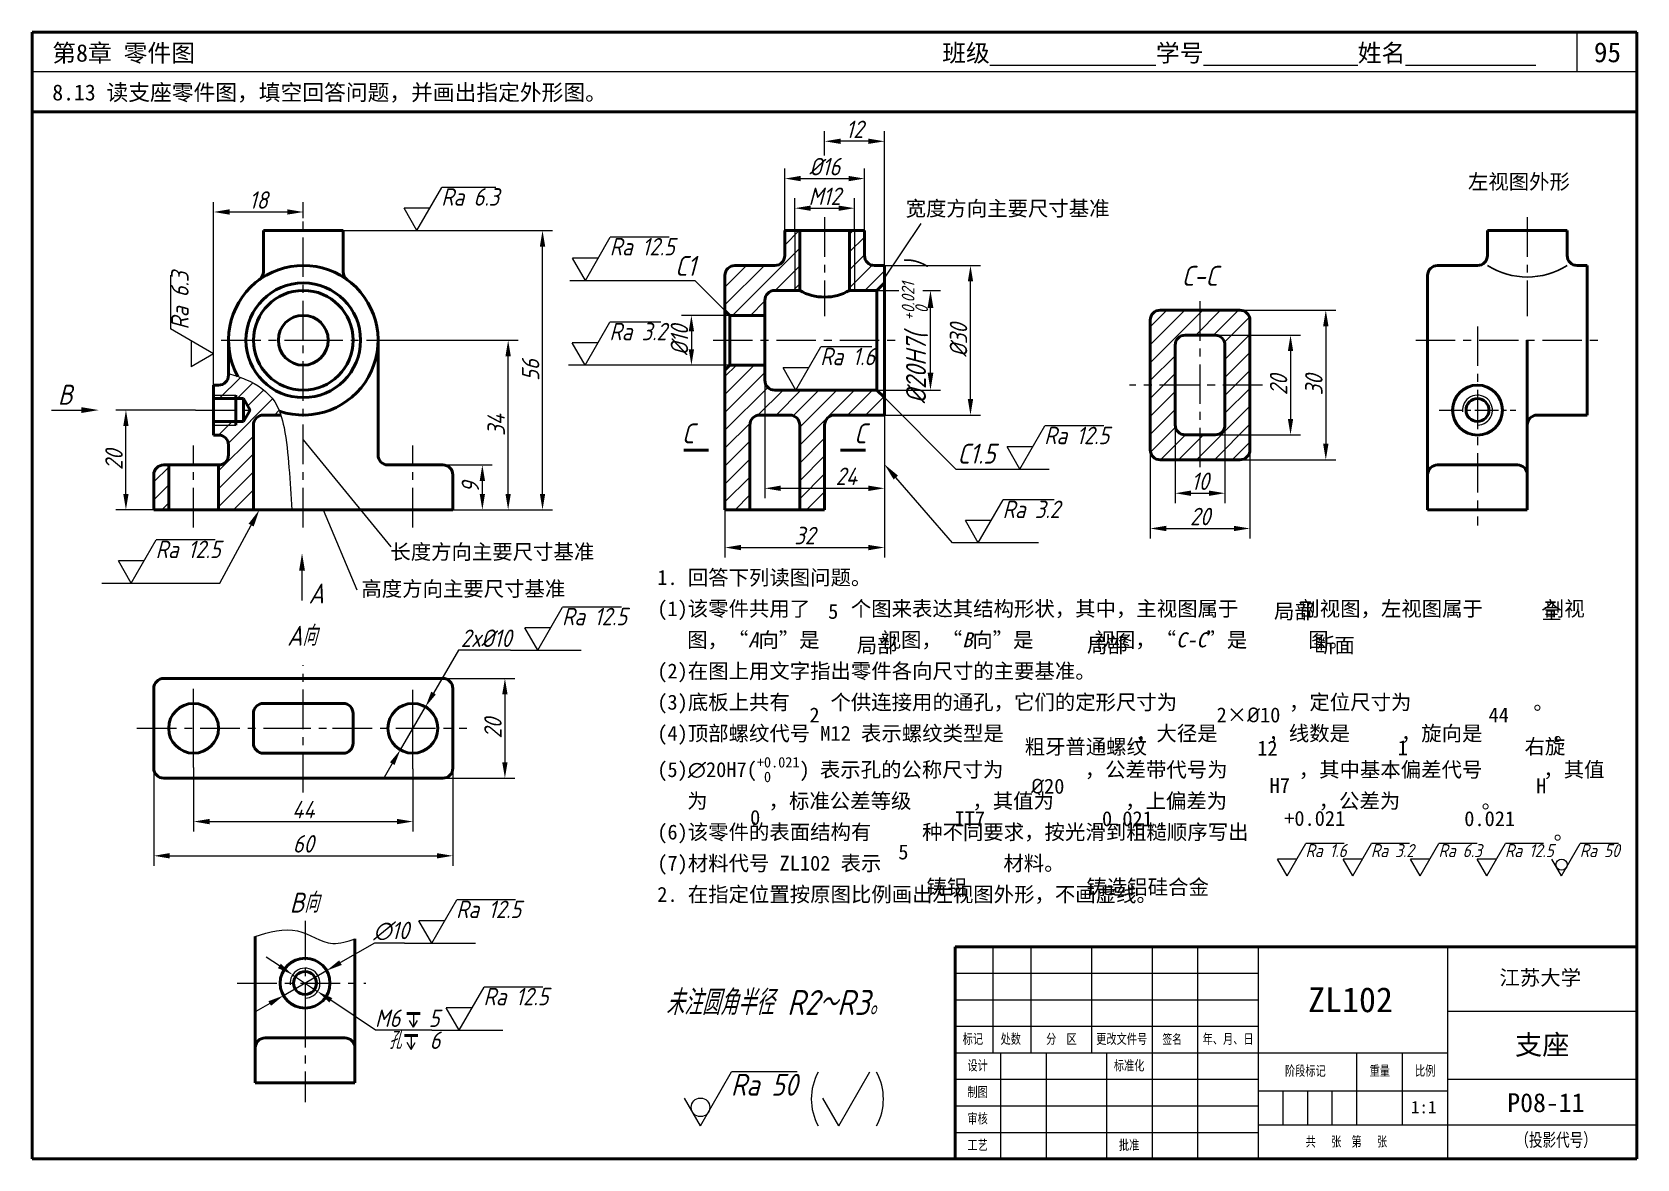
# Model space of a CAD drawing. Header units: millimetres. Extents: x 0 to 322, y 0 to 226.
import ezdxf

# ---------------------------------------------------------------- set-up
doc = ezdxf.new("R2010")
doc.units = ezdxf.units.MM
doc.header["$LTSCALE"] = 0.25
doc.header["$PDMODE"] = 33
doc.header["$PDSIZE"] = 1.5
doc.linetypes.add('CENTER', pattern=[50.8, 31.75, -6.35, 6.35, -6.35])
doc.linetypes.add('CENTER2', pattern=[28.575, 19.05, -3.175, 3.175, -3.175])
for name, color, linetype in [('尺寸层', 7, 'Continuous'), ('点画线层', 7, 'CENTER'), ('答案', 1, 'Continuous'), ('细实线层', 7, 'Continuous')]:
    doc.layers.add(name, color=color, linetype=linetype)
doc.layers.add('粗实线层', color=7, linetype='Continuous', lineweight=50)
doc.styles.get("Standard").update_dxf_attribs({"font": 'gbeitc.shx', "height": 3.5, "bigfont": 'gbcbig.shx'})
doc.styles.add('宋体', font='SimSun.ttf', dxfattribs={"height": 3})
doc.dimstyles.new('ISO-25', dxfattribs={"dimtxt": 3.5, "dimasz": 3.2, "dimexe": 2, "dimexo": 0, "dimgap": 0.65, "dimtad": 1, "dimtoh": 1, "dimdec": 0, "dimdsep": 46, "dimtxsty": 'Standard', "dimcen": 0, "dimclrd": 256, "dimclre": 256, "dimclrt": 256, "dimadec": 0, "dimazin": 0, "dimtfac": 1, "dimtdec": 0, "dimtmove": 0, "dimatfit": 3, "dimfxl": 0, "dimlwd": -1, "dimlwe": -1, "dimarcsym": 0})

# ---------------------------------------------------------------- blocks, each defined once
blk = doc.blocks.new('*D0')
at = {"transparency": 16777216}
for p, q in [((82.41, 96.36), (96.87, 96.36)), ((94.87, 93.16), (94.87, 79.56)), ((82.41, 76.36), (96.87, 76.36))]:
    blk.add_line(p, q, dxfattribs=at)
for points in [[(94.33, 93.16), (95.4, 93.16), (94.87, 96.36)], [(94.33, 79.56), (95.4, 79.56), (94.87, 76.36)]]:
    blk.add_solid(points, dxfattribs=at)
at = {"layer": 'Defpoints', "color": 0, "transparency": 16777216}
for p in [(82.41, 96.36), (82.41, 76.36), (94.87, 76.36)]:
    blk.add_point(p, dxfattribs=at)
at = {"transparency": 16777216, "insert": (92.47, 86.36), "char_height": 3.5, "attachment_point": 5, "rotation": 90}
blk.add_mtext('20', dxfattribs=at)
blk = doc.blocks.new('*D1')
at = {"transparency": 16777216}
for p, q in [((32.41, 78.47), (32.41, 65.66)), ((76.41, 78.26), (76.41, 65.66)), ((35.61, 67.66), (73.21, 67.66))]:
    blk.add_line(p, q, dxfattribs=at)
for points in [[(35.61, 68.19), (35.61, 67.12), (32.41, 67.66)], [(73.21, 68.19), (73.21, 67.12), (76.41, 67.66)]]:
    blk.add_solid(points, dxfattribs=at)
at = {"layer": 'Defpoints', "color": 0, "transparency": 16777216}
for p in [(32.41, 78.47), (76.41, 78.26), (76.41, 67.66)]:
    blk.add_point(p, dxfattribs=at)
at = {"transparency": 16777216, "insert": (54.41, 70.06), "char_height": 3.5, "attachment_point": 5}
blk.add_mtext('44', dxfattribs=at)
blk = doc.blocks.new('*D2')
at = {"transparency": 16777216}
for p, q in [((24.41, 78.36), (24.41, 58.79)), ((84.41, 78.36), (84.41, 58.79)), ((27.61, 60.79), (81.21, 60.79))]:
    blk.add_line(p, q, dxfattribs=at)
for points in [[(27.61, 61.33), (27.61, 60.26), (24.41, 60.79)], [(81.21, 61.33), (81.21, 60.26), (84.41, 60.79)]]:
    blk.add_solid(points, dxfattribs=at)
at = {"layer": 'Defpoints', "color": 0, "transparency": 16777216}
for p in [(24.41, 78.36), (84.41, 78.36), (84.41, 60.79)]:
    blk.add_point(p, dxfattribs=at)
at = {"transparency": 16777216, "insert": (54.41, 63.19), "char_height": 3.5, "attachment_point": 5}
blk.add_mtext('60', dxfattribs=at)
blk = doc.blocks.new('*D3')
at = {"transparency": 16777216}
for p, q in [((85.57, 102.03), (80.55, 93.44)), ((95.99, 102.03), (85.57, 102.03)), ((73.89, 82.04), (78.93, 90.67)), ((72.27, 79.28), (70.65, 76.52))]:
    blk.add_line(p, q, dxfattribs=at)
for points in [[(80.09, 93.71), (81.01, 93.17), (78.93, 90.67)], [(71.81, 79.55), (72.73, 79.01), (73.89, 82.04)]]:
    blk.add_solid(points, dxfattribs=at)
at = {"layer": 'Defpoints', "color": 0, "transparency": 16777216}
for p in [(78.93, 90.67), (73.89, 82.04)]:
    blk.add_point(p, dxfattribs=at)
at = {"transparency": 16777216, "insert": (91.11, 104.43), "char_height": 3.5, "attachment_point": 5}
blk.add_mtext('2x%%c10', dxfattribs=at)
blk = doc.blocks.new('*D4')
at = {"transparency": 16777216}
for p, q in [((68.7, 43.3), (61.88, 39.36)), ((74.75, 43.3), (68.7, 43.3)), ((50.44, 32.76), (59.1, 37.76)), ((47.67, 31.16), (44.9, 29.56))]:
    blk.add_line(p, q, dxfattribs=at)
for points in [[(61.61, 39.82), (62.14, 38.9), (59.1, 37.76)], [(47.41, 31.62), (47.94, 30.7), (50.44, 32.76)]]:
    blk.add_solid(points, dxfattribs=at)
at = {"layer": 'Defpoints', "color": 0, "transparency": 16777216}
for p in [(59.1, 37.76), (50.44, 32.76)]:
    blk.add_point(p, dxfattribs=at)
at = {"transparency": 16777216, "insert": (72.05, 45.7), "char_height": 3.5, "attachment_point": 5}
blk.add_mtext('∅10', dxfattribs=at)
blk = doc.blocks.new('*D5')
at = {"transparency": 16777216}
for p, q in [((237.35, 165.22), (254.5, 165.22)), ((252.5, 162.02), (252.5, 148.42)), ((237.35, 145.22), (254.5, 145.22))]:
    blk.add_line(p, q, dxfattribs=at)
for points in [[(251.97, 162.02), (253.03, 162.02), (252.5, 165.22)], [(251.97, 148.42), (253.03, 148.42), (252.5, 145.22)]]:
    blk.add_solid(points, dxfattribs=at)
at = {"layer": 'Defpoints', "color": 0, "transparency": 16777216}
for p in [(237.35, 165.22), (237.35, 145.22), (252.5, 145.22)]:
    blk.add_point(p, dxfattribs=at)
at = {"transparency": 16777216, "insert": (250.1, 155.22), "char_height": 3.5, "attachment_point": 5, "rotation": 90}
blk.add_mtext('20', dxfattribs=at)
blk = doc.blocks.new('*D6')
at = {"transparency": 16777216}
for p, q in [((242.35, 170.22), (261.58, 170.22)), ((259.58, 167.02), (259.58, 143.42)), ((242.35, 140.22), (261.58, 140.22))]:
    blk.add_line(p, q, dxfattribs=at)
for points in [[(259.04, 167.02), (260.11, 167.02), (259.58, 170.22)], [(259.04, 143.42), (260.11, 143.42), (259.58, 140.22)]]:
    blk.add_solid(points, dxfattribs=at)
at = {"layer": 'Defpoints', "color": 0, "transparency": 16777216}
for p in [(242.35, 170.22), (242.35, 140.22), (259.58, 140.22)]:
    blk.add_point(p, dxfattribs=at)
at = {"transparency": 16777216, "insert": (257.18, 155.22), "char_height": 3.5, "attachment_point": 5, "rotation": 90}
blk.add_mtext('30', dxfattribs=at)
blk = doc.blocks.new('*D7')
at = {"transparency": 16777216}
for p, q in [((229.35, 147.22), (229.35, 131.51)), ((239.35, 147.22), (239.35, 131.51)), ((232.55, 133.51), (236.15, 133.51))]:
    blk.add_line(p, q, dxfattribs=at)
for points in [[(232.55, 134.05), (232.55, 132.98), (229.35, 133.51)], [(236.15, 134.05), (236.15, 132.98), (239.35, 133.51)]]:
    blk.add_solid(points, dxfattribs=at)
at = {"layer": 'Defpoints', "color": 0, "transparency": 16777216}
for p in [(229.35, 147.22), (239.35, 147.22), (239.35, 133.51)]:
    blk.add_point(p, dxfattribs=at)
at = {"transparency": 16777216, "insert": (234.35, 135.91), "char_height": 3.5, "attachment_point": 5}
blk.add_mtext('10', dxfattribs=at)
blk = doc.blocks.new('*D8')
at = {"transparency": 16777216}
for p, q in [((224.35, 142.22), (224.35, 124.44)), ((244.35, 142.22), (244.35, 124.44)), ((227.55, 126.44), (241.15, 126.44))]:
    blk.add_line(p, q, dxfattribs=at)
for points in [[(227.55, 126.98), (227.55, 125.91), (224.35, 126.44)], [(241.15, 126.98), (241.15, 125.91), (244.35, 126.44)]]:
    blk.add_solid(points, dxfattribs=at)
at = {"layer": 'Defpoints', "color": 0, "transparency": 16777216}
for p in [(224.35, 142.22), (244.35, 142.22), (244.35, 126.44)]:
    blk.add_point(p, dxfattribs=at)
at = {"transparency": 16777216, "insert": (234.35, 128.84), "char_height": 3.5, "attachment_point": 5}
blk.add_mtext('20', dxfattribs=at)
blk = doc.blocks.new('*D9')
at = {"transparency": 16777216}
for p, q in [((82.41, 139.19), (92.34, 139.19)), ((90.34, 133.39), (90.34, 135.99)), ((84.41, 130.19), (92.34, 130.19))]:
    blk.add_line(p, q, dxfattribs=at)
for points in [[(89.81, 135.99), (90.88, 135.99), (90.34, 139.19)], [(89.81, 133.39), (90.88, 133.39), (90.34, 130.19)]]:
    blk.add_solid(points, dxfattribs=at)
at = {"layer": 'Defpoints', "color": 0, "transparency": 16777216}
for p in [(82.41, 139.19), (90.34, 139.19), (84.41, 130.19)]:
    blk.add_point(p, dxfattribs=at)
at = {"transparency": 16777216, "insert": (87.94, 134.69), "char_height": 3.5, "attachment_point": 5, "rotation": 90}
blk.add_mtext('9', dxfattribs=at)
blk = doc.blocks.new('*D10')
at = {"transparency": 16777216}
for p, q in [((73.31, 164.19), (97.52, 164.19)), ((95.52, 133.39), (95.52, 160.99)), ((84.41, 130.19), (97.52, 130.19))]:
    blk.add_line(p, q, dxfattribs=at)
for points in [[(94.98, 160.99), (96.05, 160.99), (95.52, 164.19)], [(94.98, 133.39), (96.05, 133.39), (95.52, 130.19)]]:
    blk.add_solid(points, dxfattribs=at)
at = {"layer": 'Defpoints', "color": 0, "transparency": 16777216}
for p in [(73.31, 164.19), (95.52, 164.19), (84.41, 130.19)]:
    blk.add_point(p, dxfattribs=at)
at = {"transparency": 16777216, "insert": (93.12, 147.19), "char_height": 3.5, "attachment_point": 5, "rotation": 90}
blk.add_mtext('34', dxfattribs=at)
blk = doc.blocks.new('*D11')
at = {"transparency": 16777216}
for p, q in [((62.41, 186.19), (104.42, 186.19)), ((102.42, 133.39), (102.42, 182.99)), ((84.41, 130.19), (104.42, 130.19))]:
    blk.add_line(p, q, dxfattribs=at)
for points in [[(101.88, 182.99), (102.95, 182.99), (102.42, 186.19)], [(101.88, 133.39), (102.95, 133.39), (102.42, 130.19)]]:
    blk.add_solid(points, dxfattribs=at)
at = {"layer": 'Defpoints', "color": 0, "transparency": 16777216}
for p in [(62.41, 186.19), (102.42, 186.19), (84.41, 130.19)]:
    blk.add_point(p, dxfattribs=at)
at = {"transparency": 16777216, "insert": (100.02, 158.19), "char_height": 3.5, "attachment_point": 5, "rotation": 90}
blk.add_mtext('56', dxfattribs=at)
blk = doc.blocks.new('*D12')
at = {"transparency": 16777216}
for p, q in [((32.76, 150.19), (16.83, 150.19)), ((18.83, 133.39), (18.83, 146.99)), ((24.41, 130.19), (16.83, 130.19))]:
    blk.add_line(p, q, dxfattribs=at)
for points in [[(18.29, 146.99), (19.36, 146.99), (18.83, 150.19)], [(18.29, 133.39), (19.36, 133.39), (18.83, 130.19)]]:
    blk.add_solid(points, dxfattribs=at)
at = {"layer": 'Defpoints', "color": 0, "transparency": 16777216}
for p in [(18.83, 150.19), (32.76, 150.19), (24.41, 130.19)]:
    blk.add_point(p, dxfattribs=at)
at = {"transparency": 16777216, "insert": (16.43, 140.19), "char_height": 3.5, "attachment_point": 5, "rotation": 90}
blk.add_mtext('20', dxfattribs=at)
blk = doc.blocks.new('*D13')
at = {"transparency": 16777216}
for p, q in [((36.41, 155.19), (36.41, 191.92)), ((54.41, 188.65), (54.41, 191.92)), ((39.61, 189.92), (51.21, 189.92))]:
    blk.add_line(p, q, dxfattribs=at)
for points in [[(39.61, 190.46), (39.61, 189.39), (36.41, 189.92)], [(51.21, 190.46), (51.21, 189.39), (54.41, 189.92)]]:
    blk.add_solid(points, dxfattribs=at)
at = {"layer": 'Defpoints', "color": 0, "transparency": 16777216}
for p in [(54.41, 189.92), (54.41, 188.65), (36.41, 155.19)]:
    blk.add_point(p, dxfattribs=at)
at = {"transparency": 16777216, "insert": (45.41, 192.32), "char_height": 3.5, "attachment_point": 5}
blk.add_mtext('18', dxfattribs=at)
blk = doc.blocks.new('*D14')
at = {"transparency": 16777216}
for p, q in [((153.02, 186.19), (153.02, 192.68)), ((156.22, 190.68), (161.82, 190.68)), ((165.02, 186.19), (165.02, 192.68))]:
    blk.add_line(p, q, dxfattribs=at)
for points in [[(156.22, 191.21), (156.22, 190.15), (153.02, 190.68)], [(161.82, 191.21), (161.82, 190.15), (165.02, 190.68)]]:
    blk.add_solid(points, dxfattribs=at)
at = {"layer": 'Defpoints', "color": 0, "transparency": 16777216}
for p in [(165.02, 190.68), (153.02, 186.19), (165.02, 186.19)]:
    blk.add_point(p, dxfattribs=at)
at = {"transparency": 16777216, "insert": (159.02, 193.08), "char_height": 3.5, "attachment_point": 5}
blk.add_mtext('M12', dxfattribs=at)
blk = doc.blocks.new('*D15')
at = {"transparency": 16777216}
for p, q in [((151.02, 186.19), (151.02, 198.62)), ((154.22, 196.62), (163.82, 196.62)), ((167.02, 186.19), (167.02, 198.62))]:
    blk.add_line(p, q, dxfattribs=at)
for points in [[(154.22, 197.16), (154.22, 196.09), (151.02, 196.62)], [(163.82, 197.16), (163.82, 196.09), (167.02, 196.62)]]:
    blk.add_solid(points, dxfattribs=at)
at = {"layer": 'Defpoints', "color": 0, "transparency": 16777216}
for p in [(167.02, 196.62), (151.02, 186.19), (167.02, 186.19)]:
    blk.add_point(p, dxfattribs=at)
at = {"transparency": 16777216, "insert": (159.02, 199.02), "char_height": 3.5, "attachment_point": 5}
blk.add_mtext('%%c16', dxfattribs=at)
blk = doc.blocks.new('*D16')
at = {"transparency": 16777216}
for p, q in [((140.02, 169.19), (130.29, 169.19)), ((132.29, 165.99), (132.29, 162.39)), ((140.02, 159.19), (130.29, 159.19))]:
    blk.add_line(p, q, dxfattribs=at)
for points in [[(131.75, 165.99), (132.82, 165.99), (132.29, 169.19)], [(131.75, 162.39), (132.82, 162.39), (132.29, 159.19)]]:
    blk.add_solid(points, dxfattribs=at)
at = {"layer": 'Defpoints', "color": 0, "transparency": 16777216}
for p in [(140.02, 169.19), (132.29, 159.19), (140.02, 159.19)]:
    blk.add_point(p, dxfattribs=at)
at = {"transparency": 16777216, "insert": (129.89, 164.19), "char_height": 3.5, "attachment_point": 5, "rotation": 90}
blk.add_mtext('%%c10', dxfattribs=at)
blk = doc.blocks.new('*D17')
at = {"transparency": 16777216}
for p, q in [((159.02, 201.25), (159.02, 206.1)), ((171.02, 179.19), (171.02, 206.1)), ((167.82, 204.1), (162.22, 204.1))]:
    blk.add_line(p, q, dxfattribs=at)
for points in [[(162.22, 204.63), (162.22, 203.57), (159.02, 204.1)], [(167.82, 204.63), (167.82, 203.57), (171.02, 204.1)]]:
    blk.add_solid(points, dxfattribs=at)
at = {"layer": 'Defpoints', "color": 0, "transparency": 16777216}
for p in [(159.02, 204.1), (159.02, 201.25), (171.02, 179.19)]:
    blk.add_point(p, dxfattribs=at)
at = {"transparency": 16777216, "insert": (165.02, 206.5), "char_height": 3.5, "attachment_point": 5}
blk.add_mtext('12', dxfattribs=at)
blk = doc.blocks.new('*D18')
at = {"transparency": 16777216}
for p, q in [((171.02, 179.19), (190.28, 179.19)), ((188.28, 152.39), (188.28, 175.99)), ((171.02, 149.19), (190.28, 149.19))]:
    blk.add_line(p, q, dxfattribs=at)
for points in [[(187.75, 175.99), (188.82, 175.99), (188.28, 179.19)], [(187.75, 152.39), (188.82, 152.39), (188.28, 149.19)]]:
    blk.add_solid(points, dxfattribs=at)
at = {"layer": 'Defpoints', "color": 0, "transparency": 16777216}
for p in [(171.02, 179.19), (188.28, 179.19), (171.02, 149.19)]:
    blk.add_point(p, dxfattribs=at)
at = {"transparency": 16777216, "insert": (185.88, 164.19), "char_height": 3.5, "attachment_point": 5, "rotation": 90}
blk.add_mtext('%%c30', dxfattribs=at)
blk = doc.blocks.new('*D19')
at = {"transparency": 16777216}
for p, q in [((147.02, 156.19), (147.02, 132.5)), ((171.02, 149.19), (171.02, 132.5)), ((150.22, 134.5), (167.82, 134.5))]:
    blk.add_line(p, q, dxfattribs=at)
for points in [[(150.22, 135.04), (150.22, 133.97), (147.02, 134.5)], [(167.82, 135.04), (167.82, 133.97), (171.02, 134.5)]]:
    blk.add_solid(points, dxfattribs=at)
at = {"layer": 'Defpoints', "color": 0, "transparency": 16777216}
for p in [(147.02, 156.19), (171.02, 149.19), (171.02, 134.5)]:
    blk.add_point(p, dxfattribs=at)
at = {"transparency": 16777216, "insert": (163.37, 136.9), "char_height": 3.5, "attachment_point": 5}
blk.add_mtext('24', dxfattribs=at)
blk = doc.blocks.new('*D20')
at = {"transparency": 16777216}
for p, q in [((171.02, 149.19), (171.02, 120.62)), ((139.02, 130.19), (139.02, 120.62)), ((142.22, 122.62), (167.82, 122.62))]:
    blk.add_line(p, q, dxfattribs=at)
for points in [[(142.22, 123.15), (142.22, 122.08), (139.02, 122.62)], [(167.82, 123.15), (167.82, 122.08), (171.02, 122.62)]]:
    blk.add_solid(points, dxfattribs=at)
at = {"layer": 'Defpoints', "color": 0, "transparency": 16777216}
for p in [(171.02, 149.19), (139.02, 130.19), (171.02, 122.62)]:
    blk.add_point(p, dxfattribs=at)
at = {"transparency": 16777216, "insert": (155.02, 125.02), "char_height": 3.5, "attachment_point": 5}
blk.add_mtext('32', dxfattribs=at)
blk = doc.blocks.new('*D21')
at = {"layer": 'Defpoints', "color": 0, "transparency": 16777216}
for p in [(52.28, 36.92), (57.27, 33.59)]:
    blk.add_point(p, dxfattribs=at)
at = {"layer": '细实线层', "transparency": 16777216}
for p, q in [((49.62, 38.7), (46.95, 40.48)), ((52.28, 36.92), (57.27, 33.59)), ((68.93, 25.81), (59.93, 31.82)), ((80.23, 25.81), (68.93, 25.81))]:
    blk.add_line(p, q, dxfattribs=at)
for points in [[(49.91, 39.14), (49.32, 38.26), (52.28, 36.92)], [(60.23, 32.26), (59.64, 31.37), (57.27, 33.59)]]:
    blk.add_solid(points, dxfattribs=at)
at = {"layer": '细实线层', "transparency": 16777216, "insert": (75.27, 28.21), "char_height": 3.5, "attachment_point": 5}
blk.add_mtext('M6   5', dxfattribs=at)

msp = doc.modelspace()

# ---------------------------------------------------------------- hatches: boundary and pattern name
h = msp.add_hatch()
h.set_pattern_fill('ANSI31', color=256, scale=0.8, style=0)
h.set_pattern_definition([(45, (-38.9083, -21.024), (-1.796051, 1.796051), [])])
h.paths.add_polyline_path([(139.02, 130.19), (144.02, 130.19), (144.02, 147.19, -0.414214), (146.02, 149.19), (152.02, 149.19, -0.414214), (154.02, 147.19), (154.02, 130.19), (159.02, 130.19), (159.02, 147.19, -0.414214), (161.02, 149.19), (171.02, 149.19), (171.02, 152.69), (169.52, 154.19), (149.02, 154.19, -0.414214), (147.02, 156.19), (147.02, 159.19), (140.02, 159.19), (139.02, 158.19)])
h.paths.add_polyline_path([(147.02, 169.19), (147.02, 172.19, -0.414214), (149.02, 174.19), (153.02, 174.19), (153.02, 186.19), (151.02, 186.19), (151.02, 181.19, -0.414214), (149.02, 179.19), (141.02, 179.19, 0.414214), (139.02, 177.19), (139.02, 170.19), (140.02, 169.19)])
h.paths.add_polyline_path([(154.02, 186.19), (153.02, 186.19), (153.02, 174.19), (154.02, 174.19)])
h.paths.add_polyline_path([(165.02, 186.19), (164.02, 186.19), (164.02, 174.19), (165.02, 174.19)])
h.paths.add_polyline_path([(169.02, 179.19, -0.414214), (167.02, 181.19), (167.02, 186.19), (165.02, 186.19), (165.02, 174.19), (169.52, 174.19), (171.02, 175.69), (171.02, 179.19)])
h = msp.add_hatch()
h.set_pattern_fill('ANSI31', color=256, scale=0.8, style=0)
h.set_pattern_definition([(45, (100.7755, 43.295), (-1.79605, 1.79605), [])])
h.paths.add_polyline_path([(224.35, 155.22), (229.35, 155.22), (229.35, 163.22, -0.414214), (231.35, 165.22), (234.35, 165.22), (234.35, 170.22), (226.35, 170.22, 0.414214), (224.35, 168.22)])
h.paths.add_polyline_path([(234.35, 170.22), (234.35, 165.22), (237.35, 165.22, -0.414214), (239.35, 163.22), (239.35, 155.22), (244.35, 155.22), (244.35, 168.22, 0.414214), (242.35, 170.22)])
h.paths.add_polyline_path([(244.35, 155.22), (239.35, 155.22), (239.35, 147.22, -0.414214), (237.35, 145.22), (234.35, 145.22), (234.35, 140.22), (242.35, 140.22, 0.414214), (244.35, 142.22)])
h.paths.add_polyline_path([(229.35, 155.22), (224.35, 155.22), (224.35, 142.22, 0.414214), (226.35, 140.22), (234.35, 140.22), (234.35, 145.22), (231.35, 145.22, -0.414214), (229.35, 147.22)])
at = {"layer": '细实线层'}
h = msp.add_hatch(dxfattribs=at)
h.set_pattern_fill('ANSI31', color=256, scale=0.8, style=0)
edge = h.paths.add_edge_path()
edge.add_spline(control_points=[(49.63, 149.97), (49.37, 150.62), (47.98, 153.45), (44.65, 155.73), (41.81, 156.75), (41.29, 156.92)], knot_values=[1.970798, 1.970798, 1.970798, 1.970798, 4.068177, 11.44907, 13.09832, 13.09832, 13.09832, 13.09832], degree=3, periodic=0)
edge.add_spline(control_points=[(41.29, 156.92), (40.66, 157.12), (40.04, 157.31), (39.41, 157.49)], knot_values=[0, 0, 0, 0, 1.970798, 1.970798, 1.970798, 1.970798], degree=3, periodic=0)
edge.add_line((39.41, 157.49), (39.41, 157.19))
edge.add_arc((37.41, 157.19), 2, -90, 0, ccw=False)
edge.add_line((37.41, 155.19), (36.41, 155.19))
edge.add_line((36.41, 155.19), (36.41, 153.19))
edge.add_line((36.41, 153.19), (40.91, 153.19))
edge.add_line((40.91, 153.19), (40.91, 152.49))
edge.add_line((40.91, 152.49), (42.41, 152.49))
edge.add_line((42.41, 152.49), (43.74, 150.19))
edge.add_line((43.74, 150.19), (42.41, 147.89))
edge.add_line((42.41, 147.89), (40.91, 147.89))
edge.add_line((40.91, 147.89), (40.91, 147.19))
edge.add_line((40.91, 147.19), (36.41, 147.19))
edge.add_line((36.41, 147.19), (36.41, 145.19))
edge.add_line((36.41, 145.19), (37.41, 145.19))
edge.add_arc((37.41, 143.19), 2, 0, 90, ccw=False)
edge.add_line((39.41, 143.19), (39.41, 141.19))
edge.add_arc((37.41, 141.19), 2, -90, 0, ccw=False)
edge.add_line((37.41, 139.19), (37.41, 130.19))
edge.add_line((37.41, 130.19), (44.41, 130.19))
edge.add_line((44.41, 130.19), (44.41, 147.19))
edge.add_arc((46.41, 147.19), 2, 90, 180, ccw=False)
edge.add_line((46.41, 149.19), (49.91, 149.19))
edge.add_spline(control_points=[(49.91, 149.19), (49.82, 149.45), (49.73, 149.71), (49.63, 149.97)], knot_values=[13.09832, 13.09832, 13.09832, 13.09832, 13.925595, 13.925595, 13.925595, 13.925595], degree=3, periodic=0)
h.paths.add_polyline_path([(40.91, 153.19), (36.41, 153.19), (36.41, 152.49), (40.91, 152.49)], flags=17)
h.paths.add_polyline_path([(40.91, 147.89), (36.41, 147.89), (36.41, 147.19), (40.91, 147.19)], flags=17)
h.paths.add_polyline_path([(27.41, 139.19), (26.41, 139.19, 0.414214), (24.41, 137.19), (24.41, 130.19), (27.41, 130.19)])

# ---------------------------------------------------------------- linework, layer by layer
at = {"lineweight": 50}
for p, q in [((322, 226), (0, 226)), ((0, 226), (0, 0)), ((322, 0), (322, 226)), ((322, 210), (0, 210)), ((322, 42.56), (185.2, 42.56)), ((185.2, 42.56), (185.2, 0)), ((0, 0), (322, 0))]:
    msp.add_line(p, q, dxfattribs=at)
for p, q in [((310, 218), (310, 226)), ((322, 218), (0, 218)), ((153.02, 186.19), (153.02, 174.19)), ((165.02, 186.19), (165.02, 174.19)), ((107.9, 176.21), (133, 176.21)), ((139.02, 170.19), (133, 176.21)), ((169.52, 174.19), (173.93, 174.19)), ((178.72, 174.19), (182.26, 174.19)), ((180.26, 157.69), (180.26, 170.69)), ((130.29, 159.19), (107.62, 159.19)), ((169.52, 154.19), (182.26, 154.19)), ((171.02, 152.69), (185.36, 138.34)), ((3.89, 150.19), (9.88, 150.19)), ((184.65, 123.53), (173.31, 136.66)), ((185.36, 138.34), (204.08, 138.34)), ((37.68, 115.5), (43.95, 127.11)), ((201.94, 123.53), (184.65, 123.53)), ((54.16, 112), (54.16, 117.99)), ((14, 115.5), (37.68, 115.5)), ((95.99, 102.03), (110.19, 102.03)), ((74.75, 43.3), (88.94, 43.3)), ((192.8, 42.56), (192.8, 21.28)), ((200.4, 42.56), (200.4, 21.28)), ((212.56, 42.56), (212.56, 21.28)), ((224.72, 42.56), (224.72, 0)), ((233.84, 42.56), (233.84, 0)), ((246, 42.56), (246, 0)), ((284, 42.56), (284, 0)), ((185.2, 37.24), (246, 37.24)), ((185.2, 31.92), (246, 31.92)), ((284, 29.64), (322, 29.64)), ((80.23, 25.81), (94.42, 25.81)), ((185.2, 26.6), (246, 26.6)), ((185.2, 21.28), (284, 21.28)), ((194.32, 21.28), (194.32, 0)), ((203.44, 21.28), (203.44, 0)), ((215.6, 21.28), (215.6, 0)), ((265.76, 21.28), (265.76, 6.84)), ((274.88, 21.28), (274.88, 6.84)), ((185.2, 15.96), (246, 15.96)), ((246, 13.68), (284, 13.68)), ((250.94, 13.68), (250.94, 6.84)), ((255.88, 13.68), (255.88, 6.84)), ((260.82, 13.68), (260.82, 6.84)), ((284, 15.96), (322, 15.96)), ((185.2, 10.64), (246, 10.64)), ((246, 6.84), (322, 6.84)), ((284, 6.84), (292.17, 6.84)), ((284, 6.84), (292.17, 6.84)), ((185.2, 5.32), (246, 5.32))]:
    msp.add_line(p, q)
msp.add_circle((134.11, 10.34), 1.87)
msp.add_spline([(44.77, 44.59), (53.26, 45.73), (60.32, 43.22), (64.77, 44.13)], degree=3)
for points in [[(179.68, 170.69), (180.84, 170.69), (180.26, 174.19)], [(179.68, 157.69), (180.84, 157.69), (180.26, 154.19)], [(9.88, 150.77), (9.88, 149.61), (13.38, 150.19)], [(172.86, 136.28), (173.75, 137.04), (171.02, 139.31)], [(43.43, 127.39), (44.46, 126.83), (45.61, 130.19)], [(53.58, 117.99), (54.74, 117.99), (54.16, 121.49)]]:
    msp.add_solid(points)
at = {"layer": '尺寸层'}
for p, q in [((76.55, 29.16), (76.55, 26.39)), ((76.55, 26.39), (75.75, 27.77)), ((76.55, 26.39), (77.35, 27.77)), ((76.05, 21.96), (75.25, 23.35)), ((76.05, 24.74), (76.05, 21.96)), ((76.05, 21.96), (76.85, 23.35))]:
    msp.add_line(p, q, dxfattribs=at)
for centre, start, end in [((167.52, 12.01), 151.0254, 208.9746), ((159.65, 12.01), 331.0254, 28.9746)]:
    msp.add_arc(centre, 11.17, start, end, dxfattribs=at)
at = {"layer": '点画线层'}
for p, q in [((54.41, 164.19), (54.41, 188.65)), ((159.02, 188.87), (159.02, 169.03)), ((234.35, 138.71), (234.35, 172.61)), ((37.93, 164.19), (54.41, 164.19)), ((54.41, 126.65), (54.41, 164.19)), ((54.41, 164.19), (73.31, 164.19)), ((136.64, 164.19), (173.85, 164.19)), ((246.88, 155.22), (220.22, 155.22)), ((32.76, 150.19), (44.25, 150.19)), ((32.41, 126.65), (32.41, 143.11)), ((76.41, 126.65), (76.41, 143.11)), ((54.41, 73.48), (54.41, 99.06)), ((21.03, 86.36), (47.99, 86.36)), ((47.99, 86.36), (60.3, 86.36)), ((60.3, 86.36), (87.21, 86.36)), ((54.77, 47.78), (54.77, 30.26)), ((41.18, 35.26), (66.94, 35.26)), ((54.77, 30.26), (54.77, 11.39))]:
    msp.add_line(p, q, dxfattribs=at)
at = {"layer": '答案'}
for p, q in [((171.02, 176.62), (178.41, 187.63)), ((54.41, 144.2), (72.01, 122.77)), ((58.38, 130.19), (65.19, 114.16)), ((251.85, 56.77), (255.6, 63.26)), ((263.26, 63.26), (255.6, 63.26)), ((264.97, 56.77), (268.72, 63.26)), ((276.38, 63.26), (268.72, 63.26)), ((278.53, 56.77), (282.28, 63.26)), ((289.94, 63.26), (282.28, 63.26)), ((291.87, 56.77), (295.62, 63.26)), ((303.28, 63.26), (295.62, 63.26)), ((306.88, 56.77), (310.63, 63.26)), ((318.29, 63.26), (310.63, 63.26)), ((253.79, 60.13), (249.91, 60.13)), ((251.85, 56.77), (249.91, 60.13)), ((266.91, 60.13), (263.03, 60.13)), ((264.97, 56.77), (263.03, 60.13)), ((280.47, 60.13), (276.59, 60.13)), ((278.53, 56.77), (276.59, 60.13)), ((293.81, 60.13), (289.93, 60.13)), ((291.87, 56.77), (289.93, 60.13)), ((306.88, 56.77), (304.94, 60.13))]:
    msp.add_line(p, q, dxfattribs=at)
at = {"layer": '答案', "linetype": 'CENTER'}
for p, q in [((300.01, 188.87), (300.01, 169.03)), ((290.01, 166.97), (290.01, 127.03)), ((277.63, 164.19), (314.84, 164.19))]:
    msp.add_line(p, q, dxfattribs=at)
at = {"layer": '答案', "lineweight": 50}
for p, q in [((292.01, 186.19), (308.01, 186.19)), ((292.01, 186.19), (292.01, 181.19)), ((308.01, 186.19), (308.01, 181.19)), ((280.01, 130.19), (280.01, 177.19)), ((282.01, 179.19), (290.01, 179.19)), ((310.01, 179.19), (312.01, 179.19)), ((312.01, 179.19), (312.01, 149.19)), ((300.01, 130.19), (300.01, 164.19)), ((302.01, 149.19), (312.01, 149.19)), ((282.01, 139.19), (298.01, 139.19)), ((280.01, 130.19), (300.01, 130.19))]:
    msp.add_line(p, q, dxfattribs=at)
at = {"layer": '答案', "linetype": 'CENTER2'}
msp.add_line((282.31, 150.19), (297.74, 150.19), dxfattribs=at)
at = {"layer": '答案', "lineweight": 50}
for radius in [5, 2.3]:
    msp.add_circle((290.01, 150.19), radius, dxfattribs=at)
at = {"layer": '答案'}
msp.add_circle((306.88, 59.01), 1.12, dxfattribs=at)
at = {"layer": '答案', "lineweight": 50}
for centre, start, end in [((290.01, 181.19), 270, 0), ((310.01, 181.19), 180, 270), ((282.01, 177.19), 90, 180), ((302.01, 147.19), 90, 180), ((282.01, 137.19), 90, 180), ((298.01, 137.19), 0, 90)]:
    msp.add_arc(centre, 2, start, end, dxfattribs=at)
at = {"layer": '答案', "lineweight": 30}
msp.add_arc((300.01, 191.88), 15, 237.769, 302.231, dxfattribs=at)
at = {"layer": '答案'}
msp.add_arc((290.01, 150.19), 3, 270, 186.6365, dxfattribs=at)
at = {"layer": '粗实线层'}
for p, q in [((46.41, 186.19), (62.41, 186.19)), ((46.41, 186.19), (46.41, 177.94)), ((62.41, 186.19), (62.41, 177.94)), ((151.02, 186.19), (167.02, 186.19)), ((151.02, 186.19), (151.02, 181.19)), ((154.02, 186.19), (154.02, 174.19)), ((164.02, 186.19), (164.02, 174.19)), ((167.02, 186.19), (167.02, 181.19)), ((139.02, 130.19), (139.02, 177.19)), ((141.02, 179.19), (149.02, 179.19)), ((169.02, 179.19), (171.02, 179.19)), ((171.02, 179.19), (171.02, 149.19)), ((149.02, 174.19), (154.02, 174.19)), ((164.02, 174.19), (169.52, 174.19)), ((169.52, 174.19), (171.02, 175.69)), ((169.52, 174.19), (169.52, 154.19)), ((147.02, 172.19), (147.02, 156.19)), ((140.02, 169.19), (139.02, 170.19)), ((140.02, 159.19), (140.02, 169.19)), ((140.02, 169.19), (147.02, 169.19)), ((224.35, 142.22), (224.35, 168.22)), ((242.35, 170.22), (226.35, 170.22)), ((244.35, 142.22), (244.35, 168.22)), ((237.35, 165.22), (231.35, 165.22)), ((39.41, 164.19), (39.41, 157.19)), ((69.41, 164.19), (69.41, 141.19)), ((229.35, 147.22), (229.35, 163.22)), ((239.35, 147.22), (239.35, 163.22)), ((140.02, 159.19), (139.02, 158.19)), ((140.02, 159.19), (147.02, 159.19)), ((36.41, 155.19), (37.41, 155.19)), ((36.41, 155.19), (36.41, 145.19)), ((36.41, 152.49), (42.41, 152.49)), ((40.91, 153.19), (40.91, 147.19)), ((42.41, 152.49), (42.41, 147.89)), ((43.74, 150.19), (42.41, 152.49)), ((149.02, 154.19), (169.52, 154.19)), ((169.52, 154.19), (171.02, 152.69)), ((42.41, 147.89), (43.74, 150.19)), ((49.91, 149.19), (46.41, 149.19)), ((146.02, 149.19), (152.02, 149.19)), ((161.02, 149.19), (171.02, 149.19)), ((36.41, 147.89), (42.41, 147.89)), ((36.41, 145.19), (37.41, 145.19)), ((44.41, 130.19), (44.41, 147.19)), ((144.02, 130.19), (144.02, 147.19)), ((154.02, 130.19), (154.02, 147.19)), ((159.02, 130.19), (159.02, 147.19)), ((237.35, 145.22), (231.35, 145.22)), ((39.41, 143.19), (39.41, 141.19)), ((130.75, 142.17), (135.75, 142.17)), ((162.23, 142.17), (167.23, 142.17)), ((26.41, 139.19), (37.41, 139.19)), ((27.41, 130.19), (27.41, 139.19)), ((37.41, 130.19), (37.41, 139.19)), ((71.41, 139.19), (82.41, 139.19)), ((242.35, 140.22), (226.35, 140.22)), ((24.41, 130.19), (24.41, 137.19)), ((84.41, 130.19), (84.41, 137.19)), ((24.41, 130.19), (84.41, 130.19)), ((139.02, 130.19), (159.02, 130.19)), ((24.41, 78.36), (24.41, 94.36)), ((26.41, 96.36), (82.41, 96.36)), ((84.41, 78.36), (84.41, 94.36)), ((46.41, 91.36), (62.41, 91.36)), ((44.41, 83.36), (44.41, 89.36)), ((64.41, 83.36), (64.41, 89.36)), ((46.41, 81.36), (62.41, 81.36)), ((26.41, 76.36), (82.41, 76.36)), ((44.77, 44.59), (44.77, 15.26)), ((64.77, 44.13), (64.77, 15.26)), ((75.21, 29.16), (77.88, 29.16)), ((46.77, 24.26), (62.77, 24.26)), ((74.71, 24.74), (77.39, 24.74)), ((44.77, 15.26), (64.77, 15.26))]:
    msp.add_line(p, q, dxfattribs=at)
for centre, radius in [((54.41, 164.19), 11.5), ((54.41, 164.19), 10), ((54.41, 164.19), 5), ((32.41, 86.36), 5), ((76.41, 86.36), 5), ((54.77, 35.26), 5), ((54.77, 35.26), 2.3)]:
    msp.add_circle(centre, radius, dxfattribs=at)
for centre, radius, start, end in [((149.02, 181.19), 2, 270, 0), ((169.02, 181.19), 2, 180, 270), ((54.41, 164.19), 15, 251.4032, 208.9878), ((44.41, 177.94), 2, 306.0319, 0), ((64.41, 177.94), 2, 180, 233.9681), ((141.02, 177.19), 2, 90, 180), ((149.02, 172.19), 2, 90, 180), ((159.02, 182.85), 10, 240, 300), ((226.35, 168.22), 2, 90, 180), ((242.35, 168.22), 2, 0, 90), ((231.35, 163.22), 2, 90, 180), ((237.35, 163.22), 2, 0, 90), ((37.41, 157.19), 2, 270, 0), ((149.02, 156.19), 2, 180, 270), ((46.41, 147.19), 2, 90, 180), ((146.02, 147.19), 2, 90, 180), ((152.02, 147.19), 2, 0, 90), ((161.02, 147.19), 2, 90, 180), ((37.41, 143.19), 2, 0, 90), ((231.35, 147.22), 2, 180, 270), ((237.35, 147.22), 2, 270, 0), ((226.35, 142.22), 2, 180, 270), ((242.35, 142.22), 2, 270, 0), ((26.41, 137.19), 2, 90, 180), ((37.41, 141.19), 2, 270, 0), ((71.41, 141.19), 2, 180, 270), ((82.41, 137.19), 2, 0, 90), ((26.41, 94.36), 2, 90, 180), ((82.41, 94.36), 2, 0, 90), ((46.41, 89.36), 2, 90, 180), ((62.41, 89.36), 2, 0, 90), ((46.41, 83.36), 2, 180, 270), ((62.41, 83.36), 2, 270, 0), ((26.41, 78.36), 2, 180, 270), ((82.41, 78.36), 2, 270, 0), ((46.77, 22.26), 2, 90, 180), ((62.77, 22.26), 2, 0, 90)]:
    msp.add_arc(centre, radius, start, end, dxfattribs=at)
at = {"layer": '细实线层'}
for p, q in [((77.22, 186.19), (82.22, 194.85)), ((93.02, 194.85), (82.22, 194.85)), ((79.81, 190.67), (74.64, 190.67)), ((77.22, 186.19), (74.64, 190.67)), ((111.02, 176.21), (116.02, 184.87)), ((127.83, 184.87), (116.02, 184.87)), ((113.61, 180.69), (108.43, 180.69)), ((111.02, 176.21), (108.43, 180.69)), ((27.75, 177.26), (27.75, 166.47)), ((110.95, 159.19), (115.95, 167.85)), ((126.17, 167.85), (115.95, 167.85)), ((36.41, 161.47), (27.75, 166.47)), ((31.93, 164.06), (31.93, 158.88)), ((36.41, 161.47), (31.93, 158.88)), ((113.54, 163.67), (108.37, 163.67)), ((110.95, 159.19), (108.37, 163.67)), ((153.27, 154.19), (158.27, 162.85)), ((168.48, 162.85), (158.27, 162.85)), ((155.85, 158.67), (150.68, 158.67)), ((153.27, 154.19), (150.68, 158.67)), ((36.41, 153.19), (40.91, 153.19)), ((36.41, 147.19), (40.91, 147.19)), ((198.2, 138.34), (203.2, 147)), ((215.01, 147), (203.2, 147)), ((200.79, 142.82), (195.62, 142.82)), ((198.2, 138.34), (195.62, 142.82)), ((189.85, 123.53), (194.85, 132.19)), ((205.07, 132.19), (194.85, 132.19)), ((192.44, 128.01), (187.26, 128.01)), ((189.85, 123.53), (187.26, 128.01)), ((19.91, 115.5), (24.91, 124.15)), ((36.72, 124.15), (24.91, 124.15)), ((22.5, 119.98), (17.32, 119.98)), ((19.91, 115.5), (17.32, 119.98)), ((101.45, 102.03), (106.45, 110.69)), ((118.26, 110.69), (106.45, 110.69)), ((104.04, 106.51), (98.87, 106.51)), ((101.45, 102.03), (98.87, 106.51)), ((32.41, 78.47), (32.41, 94.28)), ((76.41, 78.26), (76.41, 94.07)), ((80.21, 43.3), (85.21, 51.96)), ((97.01, 51.96), (85.21, 51.96)), ((82.79, 47.78), (77.62, 47.78)), ((80.21, 43.3), (77.62, 47.78)), ((85.69, 25.81), (90.69, 34.47)), ((102.5, 34.47), (90.69, 34.47)), ((88.28, 30.29), (83.1, 30.29)), ((85.69, 25.81), (83.1, 30.29)), ((134.11, 6.6), (140.36, 17.43)), ((153.49, 17.43), (140.36, 17.43)), ((161.88, 6.6), (168.12, 17.43)), ((134.11, 6.6), (130.88, 12.2)), ((161.88, 6.6), (158.64, 12.2))]:
    msp.add_line(p, q, dxfattribs=at)
msp.add_arc((54.77, 35.26), 3, 270, 186.6365, dxfattribs=at)
msp.add_spline([(39.41, 157.49), (42.84, 156.35), (48.68, 151.83), (50.55, 146.68), (51.54, 138.65), (52.14, 130.19)], degree=3, dxfattribs=at)

# ---------------------------------------------------------------- texts
at = {"style": '宋体'}
for s, height, p in [('第8章 零件图', 3.5, (4.05, 220.07)), ('班级%%U              %%U学号%%U             %%U姓名%%U           ', 3.5, (182.61, 220.07)), ('95', 4, (313.37, 219.96)), ('8.13 读支座零件图，填空回答问题，并画出指定外形图。', 3.2, (4.05, 212.3)), ('左视图外形', 3, (288.09, 194.5)), ('江苏大学', 3, (294.42, 34.85)), ('ZL102', 5, (256.03, 29.43)), ('支座', 4, (297.55, 20.9)), ('P08-11', 3.8, (295.99, 9.38)), ('1:1', 2.5, (276.67, 9.13))]:
    msp.add_text(s, height=height, dxfattribs=at).set_placement(p)
for s, height, p in [('Ra 6.3', 3.5, (82.1, 191.19)), ('Ra 12.5', 3.5, (115.9, 181.21)), ('C1', 4, (128.99, 177.11)), ('C-C', 4, (230.65, 175.11)), ('Ra 3.2', 3.5, (115.83, 164.19)), ('Ra 1.6', 3.5, (158.14, 159.19)), ('B', 4, (5.19, 151.27)), ('C', 4, (130.37, 143.51)), ('C', 4, (164.92, 143.51)), ('Ra 12.5', 3.5, (203.08, 143.35)), ('C1.5', 4, (185.66, 139.44)), ('Ra 3.2', 3.5, (194.73, 128.53)), ('Ra 12.5', 3.5, (24.79, 120.5)), ('A', 4, (55.49, 111.4)), ('Ra 12.5', 3.5, (106.33, 107.03)), ('A向', 4, (51.16, 102.93)), ('B向', 4, (51.69, 49.4)), ('Ra 12.5', 3.5, (85.08, 48.3)), ('Ra 12.5', 3.5, (90.57, 30.81)), ('未注圆角半径 R2～R3。', 5, (127.16, 28.87))]:
    msp.add_text(s, height=height).set_placement(p)
for s, height, p in [('Ra 6.3', 3.5, (31.41, 166.34)), ('+0.021', 2.56, (177.05, 168.13)), ('0', 2.56, (179.76, 169.61))]:
    msp.add_text(s, height=height, rotation=90).set_placement(p)
at = {"style": '宋体', "width": 0.75}
for s, height, p in [('标记', 2, (186.72, 23.07)), ('处数', 2, (194.32, 23.07)), ('分  区', 2, (203.46, 23.07)), ('更改文件号', 2, (213.51, 23.07)), ('签名', 1.9, (226.8, 23.07)), ('年、月、日', 2, (234.87, 23.07)), ('设计', 2, (187.67, 17.75)), ('标准化', 2, (217.04, 17.75)), ('阶段标记', 2, (251.38, 16.68)), ('重量', 2, (268.36, 16.68)), ('比例', 2, (277.48, 16.68)), ('制图', 2, (187.67, 12.43)), ('审核', 2, (187.67, 7.11)), ('工艺', 2, (187.67, 1.79)), ('批准', 2, (218.07, 1.79)), ('共   张  第   张', 2, (255.54, 2.49)), ('（投影代号）', 2.66, (297.62, 2.49))]:
    msp.add_text(s, height=height, dxfattribs=at).set_placement(p)
at = {"insert": (177.55, 165.72), "char_height": 4, "attachment_point": 5, "rotation": 90}
msp.add_mtext('%%C20H7(      )', dxfattribs=at)
at = {"layer": '尺寸层'}
msp.add_text('孔   6', height=3.5, dxfattribs=at).set_placement((71.55, 22.05))
at = {"layer": '答案', "style": '宋体'}
for s, p in [('宽度方向主要尺寸基准', (175.27, 189.13)), ('长度方向主要尺寸基准', (71.88, 120.26)), ('高度方向主要尺寸基准', (66.07, 112.85)), ('5', (159.72, 108.32)), ('局部', (249.18, 108.32)), ('全', (302.82, 108.32)), ('局部', (165.46, 101.51)), ('局部', (211.66, 101.51)), ('断面', (257.24, 101.51)), ('2', (155.97, 87.53)), ('44', (292.23, 87.53)), ('粗牙普通螺纹', (199.15, 81.17)), ('12', (245.82, 80.87)), ('1', (274, 80.94)), ('右旋', (299.45, 81.22)), ('H7', (248.3, 73.4)), ('H', (301.77, 73.34)), ('0', (144.07, 66.98)), ('IT7', (185.08, 66.7)), ('0.021', (214.67, 66.73)), ('+0.021', (251.23, 66.8)), ('0.021', (287.36, 66.74)), ('5', (173.8, 60.07)), ('铸铝', (179.48, 53.02)), ('铸造铝硅合金', (211.57, 53.02))]:
    msp.add_text(s, height=3, dxfattribs=at).set_placement(p)
at = {"layer": '答案'}
for s, p in [('Ra 1.6', (255.51, 60.52)), ('Ra 3.2', (268.63, 60.52)), ('Ra 6.3', (282.19, 60.52)), ('Ra 12.5', (295.53, 60.52)), ('Ra 50', (310.54, 60.52))]:
    msp.add_text(s, height=2.625, dxfattribs=at).set_placement(p)
at = {"layer": '答案', "char_height": 3, "attachment_point": 1, "style": '宋体'}
for s, insert in [('2×{\\fISOCPEUR|b0|i0|c0|p34;%%C}10', (237.66, 90.55)), ('{\\fISOCPEUR|b0|i0|c0|p34;%%C}20', (200.45, 76.25))]:
    msp.add_mtext_dynamic_manual_height_columns(s, width=19.2404, gutter_width=15, heights=[0], dxfattribs=dict(at, insert=insert))
at = {"layer": '细实线层'}
msp.add_text('Ra 50', height=4.375, dxfattribs=at).set_placement((140.21, 12.68))
at = {"layer": '细实线层', "insert": (125.44, 118.11), "char_height": 3, "width": 192.6078, "attachment_point": 1, "line_spacing_factor": 1.25, "style": '宋体'}
msp.add_mtext('\\A1;1. 回答下列读图问题。\\P\\pi-6,l6;(1)该零件共用了{\\L    }个图来表达其结构形状，其中，主视图属于{\\L      }剖视图，左视图属于{\\L      }剖视图，“{\\fSimSun|b0|i1|c134|p2;A}向”是{\\L      }视图，“{\\fSimSun|b0|i1|c134|p2;B}向”是{\\L      }视图，“{\\fSimSun|b0|i1|c134|p2;C-C}”是{\\L      }图。\\P(2)在图上用文字指出零件各向尺寸的主要基准。{\\L  }\\P(3)底板上共有{\\L    }个供连接用的通孔，它们的定形尺寸为{\\L           }，定位尺寸为{\\L            }。\\P(4)顶部螺纹代号 M12 表示螺纹类型是{\\L             }，大径是{\\L     }，线数是{\\L     }，旋向是{\\L       }。\\P(5){\\fISOCPEUR|b0|i0|c0|p34;∅}20H7({\\H0.7x;\\S+0.021^  0;\\H1.4286x;) }表示孔的公称尺寸为{\\L        }，公差带代号为{\\L       }，其中基本偏差代号{\\L      }，其值为{\\L      }，标准公差等级{\\L      }，其值为{\\L       }，上偏差为{\\L         }，公差为{\\L        }。\\P(6)该零件的表面结构有{\\L     }种不同要求，按光滑到粗糙顺序写出{\\L                              }。\\P(7)材料代号 ZL102 表示{\\L            }材料。\\P2. 在指定位置按原图比例画出左视图外形，不画虚线。', dxfattribs=at)

# ---------------------------------------------------------------- dimensions: what is measured, and where the dimension line sits
for base, p1, p2, picture, middle in [((159.02, 204.1), (171.02, 179.19), (159.02, 201.25), '*D17', (165.02, 206.5)), ((54.41, 189.92), (36.41, 155.19), (54.41, 188.65), '*D13', (45.41, 192.32)), ((171.02, 122.62), (139.02, 130.19), (171.02, 149.19), '*D20', (155.02, 125.02)), ((239.35, 133.51), (229.35, 147.22), (239.35, 147.22), '*D7', (234.35, 135.91)), ((244.35, 126.44), (224.35, 142.22), (244.35, 142.22), '*D8', (234.35, 128.84)), ((84.41, 60.79), (24.41, 78.36), (84.41, 78.36), '*D2', (54.41, 63.19)), ((76.41, 67.66), (32.41, 78.47), (76.41, 78.26), '*D1', (54.41, 70.06))]:
    dim = msp.add_linear_dim(base=base, p1=p1, p2=p2, dimstyle='ISO-25')
    dim.commit()
    dim.dimension.update_dxf_attribs({"geometry": picture, "text_midpoint": middle})
for base, p1, p2, text, picture, middle in [((167.02, 196.62), (151.02, 186.19), (167.02, 186.19), '%%c16', '*D15', (159.02, 199.02)), ((165.02, 190.68), (153.02, 186.19), (165.02, 186.19), 'M12', '*D14', (159.02, 193.08))]:
    dim = msp.add_linear_dim(base=base, p1=p1, p2=p2, text=text, dimstyle='ISO-25')
    dim.commit()
    dim.dimension.update_dxf_attribs({"geometry": picture, "text_midpoint": middle})
for base, p1, p2, picture, middle in [((102.42, 186.19), (84.41, 130.19), (62.41, 186.19), '*D11', (100.02, 158.19)), ((259.58, 140.22), (242.35, 170.22), (242.35, 140.22), '*D6', (257.18, 155.22)), ((252.5, 145.22), (237.35, 165.22), (237.35, 145.22), '*D5', (250.1, 155.22)), ((95.52, 164.19), (84.41, 130.19), (73.31, 164.19), '*D10', (93.12, 147.19)), ((18.83, 150.19), (24.41, 130.19), (32.76, 150.19), '*D12', (16.43, 140.19)), ((90.34, 139.19), (84.41, 130.19), (82.41, 139.19), '*D9', (87.94, 134.69)), ((94.87, 76.36), (82.41, 96.36), (82.41, 76.36), '*D0', (92.47, 86.36))]:
    dim = msp.add_linear_dim(base=base, p1=p1, p2=p2, angle=90, dimstyle='ISO-25')
    dim.commit()
    dim.dimension.update_dxf_attribs({"geometry": picture, "text_midpoint": middle})
for base, p1, p2, text, picture, middle in [((188.28, 179.19), (171.02, 149.19), (171.02, 179.19), '%%c30', '*D18', (185.88, 164.19)), ((132.29, 159.19), (140.02, 169.19), (140.02, 159.19), '%%c10', '*D16', (129.89, 164.19))]:
    dim = msp.add_linear_dim(base=base, p1=p1, p2=p2, angle=90, text=text, dimstyle='ISO-25')
    dim.commit()
    dim.dimension.update_dxf_attribs({"geometry": picture, "text_midpoint": middle})
dim = msp.add_linear_dim(base=(171.02, 134.5), p1=(147.02, 156.19), p2=(171.02, 149.19), dimstyle='ISO-25')
dim.commit()
dim.dimension.update_dxf_attribs({"geometry": '*D19', "text_midpoint": (163.37, 134.5), "dimtype": 160})
dim = msp.add_diameter_dim_2p(p1=(73.89, 82.04), p2=(78.93, 90.67), text='2x%%c10', dimstyle='ISO-25')
dim.commit()
dim.dimension.update_dxf_attribs({"geometry": '*D3', "text_midpoint": (91.11, 102.03), "dimtype": 163})
dim = msp.add_diameter_dim_2p(p1=(50.44, 32.76), p2=(59.1, 37.76), dimstyle='ISO-25')
dim.commit()
dim.dimension.update_dxf_attribs({"geometry": '*D4', "text_midpoint": (72.05, 43.3), "dimtype": 163})
at = {"layer": '细实线层'}
dim = msp.add_diameter_dim_2p(p1=(52.28, 36.92), p2=(57.27, 33.59), text='M6   5', dimstyle='ISO-25', dxfattribs=at)
dim.commit()
dim.dimension.update_dxf_attribs({"geometry": '*D21', "text_midpoint": (75.27, 25.81), "dimtype": 163})

doc.saveas('drawing.dxf')
